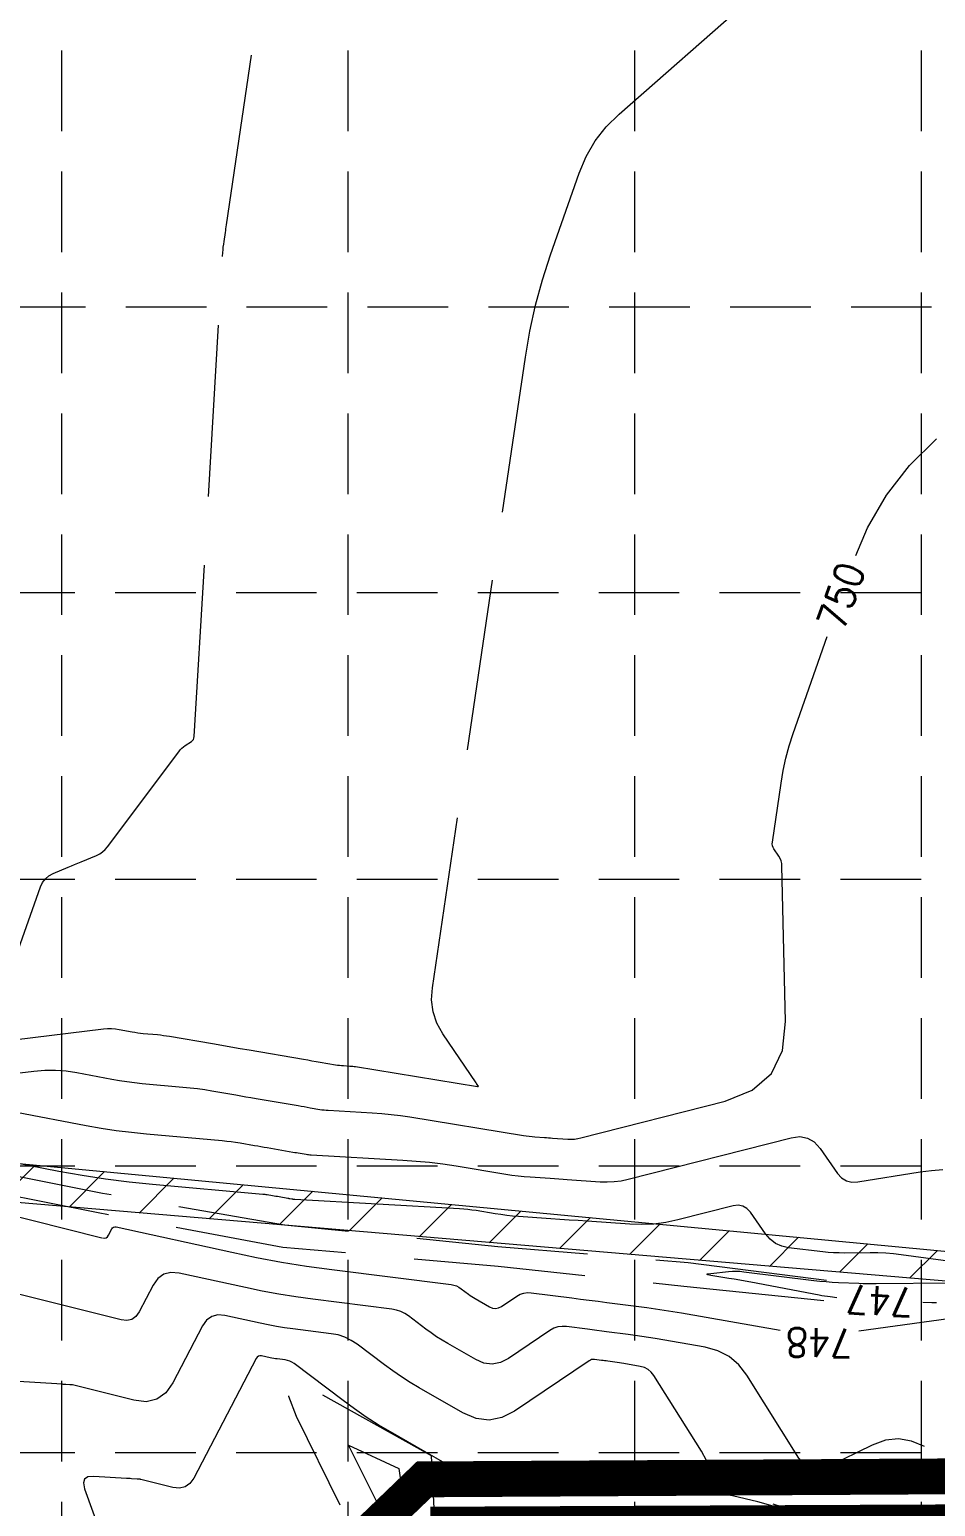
# Model space of a CAD drawing. Header units: feet. Extents: x 46644 to 49208, y 46045 to 47649.
# Drawn here: x 47281.3 to 47407.8, y 47319.3 to 47525.4 of the extents above; entities that cross this region are included whole.
import ezdxf
from ezdxf.enums import TextEntityAlignment as Align

# ---------------------------------------------------------------- set-up
doc = ezdxf.new("R2010")
doc.units = ezdxf.units.FT
doc.header["$MEASUREMENT"] = 0
doc.linetypes.add('DGN Style 3', pattern=[33.544038, 23.960027, -9.584011])
doc.linetypes.add('HIDDEN', pattern=[0.375, 0.25, -0.125])
for name, color, linetype, lineweight in [('EC', 35, 'Continuous', 0), ('Level 13', 1, 'Continuous', 0), ('LIMITS OF DISTURBANCE', 1, 'HIDDEN', 0), ('PC', 35, 'Continuous', 0), ('WATER', 5, 'Continuous', 0)]:
    doc.layers.add(name, color=color, linetype=linetype, lineweight=lineweight)
doc.layers.add('GRID', color=254, linetype='HIDDEN')
doc.layers.add('SILT FENCE', color=200, linetype='Continuous')
doc.styles.add('Style-STANDARD', font='STANDARD.shx')

msp = doc.modelspace()

# ---------------------------------------------------------------- hatches: boundary and pattern name
at = {"layer": 'WATER', "linetype": 'Continuous', "lineweight": 0}
h = msp.add_hatch(dxfattribs=at)
h.set_pattern_fill('ANSI31', color=5, scale=60, style=0)
h.paths.add_polyline_path([(47234.61, 47371.47), (47425.77, 47353.38), (47562.81, 47348.2), (47698.75, 47363.16), (47828.73, 47359.45), (47993.61, 47351.28), (48151.81, 47348.08), (48190.09, 47328.51), (48335.49, 47205.78), (48484.84, 47080.17), (48554.66, 46994.05), (48591.31, 46911.7), (48595.79, 46702.83), (48600.27, 46501.42), (48596.32, 46378.19), (48587.52, 46378.92), (48590.06, 46460.95), (48589.78, 46610.28), (48587.74, 46799.14), (48584.14, 46908.25), (48541.99, 46998.67), (48465.41, 47086.02), (48286.37, 47233.69), (48196.42, 47308.7), (48128.4, 47343.27), (47949.02, 47342.24), (47704.87, 47356.11), (47558.16, 47338.14), (47236.72, 47365.35)])

# ---------------------------------------------------------------- linework, layer by layer
at = {"layer": 'EC', "color": 35, "linetype": 'DGN Style 3', "lineweight": 0}
for p, q in [((47363.64, 47513.63), (47431.24, 47572.75)), ((47308.85, 47498.16), (47316.12, 47547.41)), ((47361.84, 47511.84), (47363.64, 47513.63)), ((47360.3, 47509.87), (47361.84, 47511.84)), ((47359.04, 47507.71), (47360.3, 47509.87)), ((47358.06, 47505.36), (47359.04, 47507.71)), ((47354.09, 47493.98), (47358.06, 47505.36)), ((47308.77, 47497.63), (47308.81, 47497.89)), ((47308.81, 47497.89), (47308.85, 47498.16)), ((47308.45, 47495.45), (47308.5, 47495.83)), ((47308.5, 47495.83), (47308.69, 47497.09)), ((47308.69, 47497.09), (47308.73, 47497.36)), ((47308.73, 47497.36), (47308.77, 47497.63)), ((47304.34, 47426.76), (47308.34, 47494.29)), ((47308.34, 47494.29), (47308.37, 47494.68)), ((47308.37, 47494.68), (47308.4, 47495.06)), ((47308.4, 47495.06), (47308.45, 47495.45)), ((47352.96, 47490.48), (47354.09, 47493.98)), ((47352, 47486.94), (47352.96, 47490.48)), ((47351.21, 47483.35), (47352, 47486.94)), ((47350.59, 47479.72), (47351.21, 47483.35)), ((47337.58, 47391.72), (47350.59, 47479.72)), ((47404.18, 47464.57), (47407.97, 47468.32)), ((47400.97, 47460.43), (47404.18, 47464.57)), ((47398.33, 47455.9), (47400.97, 47460.43)), ((47396.71, 47452.03), (47398.33, 47455.9)), ((47387.96, 47427.17), (47392.69, 47440.73)), ((47303.09, 47425.5), (47303.94, 47426.08)), ((47303.94, 47426.08), (47304.11, 47426.21)), ((47304.11, 47426.21), (47304.23, 47426.37)), ((47304.23, 47426.37), (47304.3, 47426.55)), ((47304.3, 47426.55), (47304.34, 47426.76)), ((47387.41, 47425.47), (47387.96, 47427.17)), ((47292.22, 47411.38), (47302.19, 47424.65)), ((47302.19, 47424.65), (47302.38, 47424.89)), ((47302.38, 47424.89), (47302.6, 47425.12)), ((47302.6, 47425.12), (47302.83, 47425.32)), ((47302.83, 47425.32), (47303.09, 47425.5)), ((47386.57, 47422.02), (47386.95, 47423.75)), ((47386.95, 47423.75), (47387.41, 47425.47)), ((47386.26, 47420.26), (47386.57, 47422.02)), ((47385.05, 47412.03), (47386.26, 47420.26)), ((47291.9, 47411), (47292.22, 47411.38)), ((47385.03, 47411.77), (47385.05, 47412.03)), ((47385.06, 47411.53), (47385.03, 47411.77)), ((47385.14, 47411.3), (47385.06, 47411.53)), ((47385.26, 47411.08), (47385.14, 47411.3)), ((47288.09, 47409.09), (47288.54, 47409.28)), ((47288.54, 47409.28), (47290.7, 47410.18)), ((47290.7, 47410.18), (47291.14, 47410.41)), ((47291.14, 47410.41), (47291.54, 47410.68)), ((47291.54, 47410.68), (47291.9, 47411)), ((47385.95, 47410.07), (47385.26, 47411.08)), ((47386.13, 47409.75), (47385.95, 47410.07)), ((47386.26, 47409.42), (47386.13, 47409.75)), ((47386.35, 47409.07), (47386.26, 47409.42)), ((47283.56, 47406.9), (47284.05, 47407.32)), ((47284.05, 47407.32), (47284.64, 47407.64)), ((47284.64, 47407.64), (47286.74, 47408.52)), ((47286.74, 47408.52), (47287.19, 47408.71)), ((47287.19, 47408.71), (47287.64, 47408.9)), ((47287.64, 47408.9), (47288.09, 47409.09)), ((47386.38, 47408.71), (47386.35, 47409.07)), ((47386.9, 47386.99), (47386.38, 47408.71)), ((47277.3, 47390), (47282.89, 47405.78)), ((47282.89, 47405.78), (47283.17, 47406.39)), ((47283.17, 47406.39), (47283.56, 47406.9)), ((47337.48, 47390.01), (47337.58, 47391.72)), ((47337.69, 47388.37), (47337.48, 47390.01)), ((47338.21, 47386.79), (47337.69, 47388.37)), ((47339.05, 47385.29), (47338.21, 47386.79)), ((47386.46, 47382.96), (47386.9, 47386.99)), ((47272.25, 47383.58), (47291.67, 47385.97)), ((47291.67, 47385.97), (47292.22, 47386.02)), ((47292.22, 47386.02), (47292.78, 47386.02)), ((47292.78, 47386.02), (47293.33, 47385.99)), ((47293.33, 47385.99), (47293.88, 47385.9)), ((47293.88, 47385.9), (47295.68, 47385.56)), ((47295.68, 47385.56), (47296.06, 47385.49)), ((47296.06, 47385.49), (47296.45, 47385.43)), ((47296.45, 47385.43), (47296.84, 47385.38)), ((47296.84, 47385.38), (47297.23, 47385.34)), ((47297.23, 47385.34), (47299.21, 47385.17)), ((47299.21, 47385.17), (47299.64, 47385.12)), ((47299.64, 47385.12), (47300.06, 47385.07)), ((47300.06, 47385.07), (47300.48, 47385.01)), ((47300.48, 47385.01), (47300.9, 47384.95)), ((47300.9, 47384.95), (47306.89, 47383.92)), ((47343.68, 47378.46), (47339.05, 47385.29)), ((47306.89, 47383.92), (47308.17, 47383.7)), ((47308.17, 47383.7), (47309.46, 47383.48)), ((47309.46, 47383.48), (47310.74, 47383.25)), ((47310.74, 47383.25), (47312.02, 47383.03)), ((47312.02, 47383.03), (47319.61, 47381.73)), ((47384.91, 47379.76), (47386.46, 47382.96)), ((47319.61, 47381.73), (47320.18, 47381.63)), ((47320.18, 47381.63), (47320.76, 47381.53)), ((47320.76, 47381.53), (47321.34, 47381.43)), ((47321.34, 47381.43), (47321.91, 47381.34)), ((47321.91, 47381.34), (47324.05, 47380.97)), ((47324.05, 47380.97), (47324.33, 47380.92)), ((47324.33, 47380.92), (47324.6, 47380.89)), ((47324.6, 47380.89), (47324.88, 47380.86)), ((47324.88, 47380.86), (47325.16, 47380.84)), ((47325.16, 47380.84), (47326.08, 47380.79)), ((47326.08, 47380.79), (47326.27, 47380.78)), ((47326.27, 47380.78), (47326.47, 47380.76)), ((47326.47, 47380.76), (47326.66, 47380.73)), ((47326.66, 47380.73), (47326.86, 47380.7)), ((47326.86, 47380.7), (47343.89, 47377.93)), ((47270.55, 47378.68), (47281.95, 47380.09)), ((47281.95, 47380.09), (47283.46, 47380.21)), ((47283.46, 47380.21), (47284.96, 47380.22)), ((47284.96, 47380.22), (47286.46, 47380.11)), ((47286.46, 47380.11), (47287.96, 47379.89)), ((47287.96, 47379.89), (47292.85, 47378.96)), ((47292.85, 47378.96), (47293.9, 47378.77)), ((47293.9, 47378.77), (47294.95, 47378.61)), ((47294.95, 47378.61), (47296.01, 47378.48)), ((47296.01, 47378.48), (47297.07, 47378.37)), ((47297.07, 47378.37), (47302.73, 47377.86)), ((47343.71, 47378.41), (47343.68, 47378.46)), ((47343.74, 47378.36), (47343.71, 47378.41)), ((47343.78, 47378.32), (47343.74, 47378.36)), ((47343.81, 47378.27), (47343.78, 47378.32)), ((47343.96, 47378.04), (47343.81, 47378.27)), ((47382.25, 47377.41), (47384.91, 47379.76)), ((47302.73, 47377.86), (47303.75, 47377.76)), ((47303.75, 47377.76), (47304.78, 47377.64)), ((47304.78, 47377.64), (47305.8, 47377.49)), ((47305.8, 47377.49), (47306.81, 47377.33)), ((47306.81, 47377.33), (47310.13, 47376.76)), ((47310.13, 47376.76), (47310.84, 47376.64)), ((47310.84, 47376.64), (47311.55, 47376.51)), ((47311.55, 47376.51), (47312.26, 47376.39)), ((47312.26, 47376.39), (47312.97, 47376.27)), ((47312.97, 47376.27), (47318.86, 47375.26)), ((47343.89, 47377.93), (47343.96, 47377.92)), ((47344, 47377.98), (47343.96, 47378.04)), ((47343.96, 47377.92), (47343.99, 47377.94)), ((47343.99, 47377.94), (47344, 47377.98)), ((47378.48, 47375.89), (47382.25, 47377.41)), ((47279.53, 47374.35), (47289.27, 47372.5)), ((47318.86, 47375.26), (47319.27, 47375.19)), ((47319.27, 47375.19), (47319.69, 47375.12)), ((47319.69, 47375.12), (47320.1, 47375.05)), ((47320.1, 47375.05), (47320.52, 47374.97)), ((47320.52, 47374.97), (47321.88, 47374.74)), ((47321.88, 47374.74), (47322.17, 47374.69)), ((47322.17, 47374.69), (47322.46, 47374.66)), ((47322.46, 47374.66), (47322.75, 47374.63)), ((47322.75, 47374.63), (47323.05, 47374.61)), ((47323.05, 47374.61), (47329.19, 47374.26)), ((47329.19, 47374.26), (47330.51, 47374.17)), ((47330.51, 47374.17), (47331.82, 47374.04)), ((47358.33, 47370.75), (47378.48, 47375.89)), ((47289.27, 47372.5), (47291.36, 47372.13)), ((47291.36, 47372.13), (47293.45, 47371.81)), ((47331.82, 47374.04), (47333.13, 47373.88)), ((47333.13, 47373.88), (47334.43, 47373.68)), ((47334.43, 47373.68), (47350.3, 47371.1)), ((47293.45, 47371.81), (47295.56, 47371.54)), ((47295.56, 47371.54), (47297.67, 47371.32)), ((47297.67, 47371.32), (47308.25, 47370.38)), ((47308.25, 47370.38), (47308.87, 47370.32)), ((47308.87, 47370.32), (47309.5, 47370.24)), ((47309.5, 47370.24), (47310.12, 47370.15)), ((47310.12, 47370.15), (47310.74, 47370.05)), ((47310.74, 47370.05), (47312.77, 47369.7)), ((47350.3, 47371.1), (47350.7, 47371.04)), ((47350.7, 47371.04), (47351.1, 47370.98)), ((47351.1, 47370.98), (47351.5, 47370.94)), ((47351.5, 47370.94), (47351.9, 47370.91)), ((47351.9, 47370.91), (47353.22, 47370.82)), ((47353.22, 47370.82), (47353.5, 47370.8)), ((47353.5, 47370.8), (47353.78, 47370.78)), ((47353.78, 47370.78), (47354.06, 47370.76)), ((47354.06, 47370.76), (47354.34, 47370.74)), ((47354.34, 47370.74), (47356.51, 47370.59)), ((47356.51, 47370.59), (47356.97, 47370.58)), ((47356.97, 47370.58), (47357.43, 47370.6)), ((47357.43, 47370.6), (47357.88, 47370.66)), ((47357.88, 47370.66), (47358.33, 47370.75)), ((47364.9, 47364.99), (47387.68, 47370.79)), ((47387.68, 47370.79), (47388.88, 47370.94)), ((47388.88, 47370.94), (47389.95, 47370.74)), ((47389.95, 47370.74), (47390.89, 47370.19)), ((47390.89, 47370.19), (47391.7, 47369.3)), ((47285.44, 47366.09), (47269.84, 47369.06)), ((47312.77, 47369.7), (47313.21, 47369.63)), ((47313.21, 47369.63), (47313.64, 47369.55)), ((47313.64, 47369.55), (47314.08, 47369.48)), ((47314.08, 47369.48), (47314.51, 47369.41)), ((47314.51, 47369.41), (47318.11, 47368.79)), ((47318.11, 47368.79), (47318.37, 47368.74)), ((47318.37, 47368.74), (47318.62, 47368.7)), ((47318.62, 47368.7), (47318.87, 47368.66)), ((47318.87, 47368.66), (47319.13, 47368.61)), ((47319.13, 47368.61), (47319.96, 47368.47)), ((47319.96, 47368.47), (47320.14, 47368.44)), ((47320.14, 47368.44), (47320.31, 47368.42)), ((47320.31, 47368.42), (47320.49, 47368.4)), ((47320.49, 47368.4), (47320.67, 47368.39)), ((47320.67, 47368.39), (47333.44, 47367.66)), ((47391.7, 47369.3), (47394.14, 47365.81)), ((47288.69, 47365.51), (47285.44, 47366.09)), ((47333.44, 47367.66), (47335.31, 47367.53)), ((47335.31, 47367.53), (47337.17, 47367.35)), ((47337.17, 47367.35), (47339.03, 47367.12)), ((47339.03, 47367.12), (47340.89, 47366.85)), ((47340.89, 47366.85), (47347.84, 47365.71)), ((47396.99, 47364.61), (47405.7, 47366.02)), ((47405.7, 47366.02), (47407.27, 47366.23)), ((47407.27, 47366.23), (47408.84, 47366.34)), ((47291.96, 47365.01), (47288.69, 47365.51)), ((47295.24, 47364.59), (47291.96, 47365.01)), ((47298.53, 47364.26), (47295.24, 47364.59)), ((47313.9, 47362.88), (47298.53, 47364.26)), ((47347.84, 47365.71), (47348.69, 47365.58)), ((47348.69, 47365.58), (47349.54, 47365.48)), ((47349.54, 47365.48), (47350.39, 47365.39)), ((47350.39, 47365.39), (47351.24, 47365.32)), ((47351.24, 47365.32), (47354.03, 47365.12)), ((47354.03, 47365.12), (47354.63, 47365.08)), ((47354.63, 47365.08), (47355.23, 47365.04)), ((47355.23, 47365.04), (47355.82, 47365)), ((47355.82, 47365), (47356.42, 47364.96)), ((47356.42, 47364.96), (47361.02, 47364.64)), ((47361.02, 47364.64), (47362, 47364.61)), ((47362, 47364.61), (47362.97, 47364.66)), ((47362.97, 47364.66), (47363.94, 47364.78)), ((47363.94, 47364.78), (47364.9, 47364.99)), ((47394.14, 47365.81), (47394.71, 47365.18)), ((47394.71, 47365.18), (47395.38, 47364.77)), ((47395.38, 47364.77), (47396.14, 47364.58)), ((47396.14, 47364.58), (47396.99, 47364.61)), ((47268.2, 47362.65), (47291.52, 47356.8)), ((47314.06, 47362.87), (47313.9, 47362.88)), ((47314.22, 47362.85), (47314.06, 47362.87)), ((47314.38, 47362.82), (47314.22, 47362.85)), ((47314.54, 47362.8), (47314.38, 47362.82)), ((47315.28, 47362.67), (47314.54, 47362.8)), ((47315.51, 47362.63), (47315.28, 47362.67)), ((47315.73, 47362.59), (47315.51, 47362.63)), ((47315.96, 47362.56), (47315.73, 47362.59)), ((47316.19, 47362.52), (47315.96, 47362.56)), ((47317.42, 47362.3), (47316.19, 47362.52)), ((47317.49, 47362.29), (47317.42, 47362.3)), ((47317.55, 47362.28), (47317.49, 47362.29)), ((47317.61, 47362.27), (47317.55, 47362.28)), ((47317.68, 47362.26), (47317.61, 47362.27)), ((47317.98, 47362.21), (47317.68, 47362.26)), ((47318.08, 47362.19), (47317.98, 47362.21)), ((47318.17, 47362.18), (47318.08, 47362.19)), ((47318.26, 47362.17), (47318.17, 47362.18)), ((47318.36, 47362.17), (47318.26, 47362.17)), ((47341.39, 47360.86), (47318.36, 47362.17)), ((47341.96, 47360.82), (47341.39, 47360.86)), ((47342.54, 47360.76), (47341.96, 47360.82)), ((47343.11, 47360.69), (47342.54, 47360.76)), ((47343.68, 47360.61), (47343.11, 47360.69)), ((47346.34, 47360.17), (47343.68, 47360.61)), ((47347.15, 47360.05), (47346.34, 47360.17)), ((47347.97, 47359.95), (47347.15, 47360.05)), ((47348.79, 47359.86), (47347.97, 47359.95)), ((47349.61, 47359.79), (47348.79, 47359.86)), ((47354.13, 47359.48), (47349.61, 47359.79)), ((47379.56, 47361.28), (47371.85, 47359.31)), ((47380.28, 47361.37), (47379.56, 47361.28)), ((47380.93, 47361.25), (47380.28, 47361.37)), ((47381.5, 47360.92), (47380.93, 47361.25)), ((47382, 47360.38), (47381.5, 47360.92)), ((47384.11, 47357.36), (47382, 47360.38)), ((47292.38, 47357.19), (47292.83, 47358.06)), ((47292.83, 47358.06), (47292.95, 47358.22)), ((47292.95, 47358.22), (47293.08, 47358.32)), ((47293.08, 47358.32), (47293.25, 47358.36)), ((47293.25, 47358.36), (47293.44, 47358.34)), ((47293.44, 47358.34), (47309.59, 47354.8)), ((47355.4, 47359.39), (47354.13, 47359.48)), ((47356.67, 47359.3), (47355.4, 47359.39)), ((47357.94, 47359.21), (47356.67, 47359.3)), ((47359.21, 47359.12), (47357.94, 47359.21)), ((47365.14, 47358.71), (47359.21, 47359.12)), ((47366.84, 47358.66), (47365.14, 47358.71)), ((47368.52, 47358.74), (47366.84, 47358.66)), ((47370.19, 47358.96), (47368.52, 47358.74)), ((47371.85, 47359.31), (47370.19, 47358.96)), ((47291.52, 47356.8), (47291.79, 47356.77)), ((47291.79, 47356.77), (47292.03, 47356.83)), ((47292.03, 47356.83), (47292.22, 47356.97)), ((47292.22, 47356.97), (47292.38, 47357.19)), ((47384.75, 47356.61), (47384.11, 47357.36)), ((47385.5, 47356.04), (47384.75, 47356.61)), ((47386.36, 47355.64), (47385.5, 47356.04)), ((47387.32, 47355.43), (47386.36, 47355.64)), ((47309.59, 47354.8), (47313.05, 47354.08)), ((47313.05, 47354.08), (47316.53, 47353.43)), ((47392.08, 47354.86), (47387.32, 47355.43)), ((47392.84, 47354.78), (47392.08, 47354.86)), ((47393.6, 47354.73), (47392.84, 47354.78)), ((47394.36, 47354.7), (47393.6, 47354.73)), ((47395.12, 47354.69), (47394.36, 47354.7)), ((47398.69, 47354.72), (47395.12, 47354.69)), ((47399.78, 47354.71), (47398.69, 47354.72)), ((47400.87, 47354.66), (47399.78, 47354.71)), ((47401.96, 47354.58), (47400.87, 47354.66)), ((47403.04, 47354.45), (47401.96, 47354.58)), ((47414.43, 47352.92), (47403.04, 47354.45)), ((47300.09, 47351.74), (47299.26, 47351.14)), ((47301.09, 47351.99), (47300.09, 47351.74)), ((47302.25, 47351.9), (47301.09, 47351.99)), ((47311.49, 47349.86), (47302.25, 47351.9)), ((47316.53, 47353.43), (47320.03, 47352.87)), ((47320.03, 47352.87), (47323.54, 47352.39)), ((47323.54, 47352.39), (47340.19, 47350.3)), ((47375.91, 47351.73), (47376.05, 47351.8)), ((47376.04, 47351.66), (47375.91, 47351.73)), ((47376.45, 47351.57), (47376.04, 47351.66)), ((47376.05, 47351.8), (47376.45, 47351.86)), ((47376.45, 47351.86), (47378.94, 47352.12)), ((47378.95, 47351.16), (47376.45, 47351.57)), ((47378.94, 47352.12), (47379.47, 47352.16)), ((47379.47, 47352.16), (47380, 47352.17)), ((47380, 47352.17), (47380.53, 47352.15)), ((47380.53, 47352.15), (47381.06, 47352.09)), ((47381.06, 47352.09), (47390.83, 47350.88)), ((47294.12, 47345.37), (47277.76, 47349.46)), ((47298.59, 47350.19), (47296.67, 47346.51)), ((47299.26, 47351.14), (47298.59, 47350.19)), ((47313.82, 47349.38), (47311.49, 47349.86)), ((47316.17, 47348.95), (47313.82, 47349.38)), ((47340.19, 47350.3), (47340.57, 47350.22)), ((47340.57, 47350.22), (47340.93, 47350.1)), ((47340.93, 47350.1), (47341.28, 47349.94)), ((47341.28, 47349.94), (47341.6, 47349.72)), ((47341.6, 47349.72), (47342.63, 47348.94)), ((47379.72, 47351.03), (47378.95, 47351.16)), ((47380.49, 47350.89), (47379.72, 47351.03)), ((47381.26, 47350.76), (47380.49, 47350.89)), ((47382.02, 47350.61), (47381.26, 47350.76)), ((47391.56, 47348.8), (47382.02, 47350.61)), ((47390.83, 47350.88), (47391.69, 47350.78)), ((47391.69, 47350.78), (47392.55, 47350.7)), ((47392.55, 47350.7), (47393.41, 47350.64)), ((47393.41, 47350.64), (47394.28, 47350.59)), ((47394.28, 47350.59), (47397.1, 47350.47)), ((47397.1, 47350.47), (47397.71, 47350.45)), ((47397.71, 47350.45), (47398.31, 47350.44)), ((47398.31, 47350.44), (47398.92, 47350.43)), ((47398.92, 47350.43), (47399.52, 47350.43)), ((47399.52, 47350.43), (47409.93, 47350.52)), ((47318.52, 47348.57), (47316.17, 47348.95)), ((47320.88, 47348.25), (47318.52, 47348.57)), ((47331.93, 47346.86), (47320.88, 47348.25)), ((47342.63, 47348.94), (47342.86, 47348.78)), ((47342.86, 47348.78), (47343.08, 47348.63)), ((47343.08, 47348.63), (47343.32, 47348.48)), ((47343.32, 47348.48), (47343.55, 47348.34)), ((47343.55, 47348.34), (47345.56, 47347.18)), ((47347.24, 47347.24), (47349.37, 47348.69)), ((47349.37, 47348.69), (47349.84, 47348.95)), ((47349.84, 47348.95), (47350.34, 47349.11)), ((47350.34, 47349.11), (47350.85, 47349.19)), ((47350.85, 47349.19), (47351.39, 47349.16)), ((47351.39, 47349.16), (47357.06, 47348.43)), ((47357.06, 47348.43), (47358.28, 47348.27)), ((47358.28, 47348.27), (47359.49, 47348.12)), ((47359.49, 47348.12), (47360.71, 47347.96)), ((47360.71, 47347.96), (47361.92, 47347.8)), ((47361.92, 47347.8), (47367.54, 47347.08)), ((47391.95, 47348.74), (47391.56, 47348.8)), ((47392.34, 47348.67), (47391.95, 47348.74)), ((47392.73, 47348.62), (47392.34, 47348.67)), ((47393.11, 47348.57), (47392.73, 47348.62)), ((47394.07, 47348.46), (47393.11, 47348.57)), ((47407.33, 47347.75), (47406.05, 47347.8)), ((47407.95, 47347.74), (47407.33, 47347.75)), ((47294.93, 47345.28), (47294.12, 47345.37)), ((47295.62, 47345.44), (47294.93, 47345.28)), ((47296.2, 47345.85), (47295.62, 47345.44)), ((47296.67, 47346.51), (47296.2, 47345.85)), ((47306.07, 47345.34), (47305.5, 47344.53)), ((47306.78, 47345.85), (47306.07, 47345.34)), ((47307.62, 47346.07), (47306.78, 47345.85)), ((47308.61, 47345.98), (47307.62, 47346.07)), ((47313.53, 47344.9), (47308.61, 47345.98)), ((47332.56, 47346.74), (47331.93, 47346.86)), ((47333.16, 47346.54), (47332.56, 47346.74)), ((47333.72, 47346.26), (47333.16, 47346.54)), ((47334.25, 47345.91), (47333.72, 47346.26)), ((47336.67, 47344.09), (47334.25, 47345.91)), ((47345.56, 47347.18), (47345.98, 47347)), ((47345.98, 47347), (47346.41, 47346.95)), ((47346.41, 47346.95), (47346.82, 47347.03)), ((47346.82, 47347.03), (47347.24, 47347.24)), ((47367.54, 47347.08), (47368.74, 47346.92)), ((47368.74, 47346.92), (47369.94, 47346.74)), ((47369.94, 47346.74), (47371.14, 47346.55)), ((47371.14, 47346.55), (47372.34, 47346.35)), ((47372.34, 47346.35), (47386.13, 47343.95)), ((47397.13, 47343.82), (47412.52, 47345.95)), ((47305.5, 47344.53), (47301.35, 47336.59)), ((47314.66, 47344.67), (47313.53, 47344.9)), ((47315.8, 47344.46), (47314.66, 47344.67)), ((47316.94, 47344.27), (47315.8, 47344.46)), ((47318.08, 47344.12), (47316.94, 47344.27)), ((47323.44, 47343.44), (47318.08, 47344.12)), ((47324.43, 47343.26), (47323.44, 47343.44)), ((47325.37, 47342.95), (47324.43, 47343.26)), ((47337.42, 47343.55), (47336.67, 47344.09)), ((47338.18, 47343.02), (47337.42, 47343.55)), ((47354, 47343.89), (47348.22, 47339.99)), ((47354.54, 47344.19), (47354, 47343.89)), ((47355.1, 47344.38), (47354.54, 47344.19)), ((47355.69, 47344.46), (47355.1, 47344.38)), ((47356.31, 47344.44), (47355.69, 47344.46)), ((47359.24, 47344.06), (47356.31, 47344.44)), ((47359.9, 47343.97), (47359.24, 47344.06)), ((47360.56, 47343.89), (47359.9, 47343.97)), ((47361.22, 47343.8), (47360.56, 47343.89)), ((47361.87, 47343.72), (47361.22, 47343.8)), ((47364.94, 47343.32), (47361.87, 47343.72)), ((47365.88, 47343.2), (47364.94, 47343.32)), ((47366.82, 47343.06), (47365.88, 47343.2)), ((47326.26, 47342.51), (47325.37, 47342.95)), ((47327.09, 47341.96), (47326.26, 47342.51)), ((47330.9, 47339.09), (47327.09, 47341.96)), ((47338.96, 47342.53), (47338.18, 47343.02)), ((47339.75, 47342.05), (47338.96, 47342.53)), ((47343.63, 47339.82), (47339.75, 47342.05)), ((47367.75, 47342.91), (47366.82, 47343.06)), ((47368.68, 47342.76), (47367.75, 47342.91)), ((47375.65, 47341.54), (47368.68, 47342.76)), ((47377.43, 47341.05), (47375.65, 47341.54)), ((47312.99, 47339.98), (47304.27, 47323.28)), ((47313.13, 47340.18), (47312.99, 47339.98)), ((47313.31, 47340.31), (47313.13, 47340.18)), ((47313.51, 47340.36), (47313.31, 47340.31)), ((47313.75, 47340.34), (47313.51, 47340.36)), ((47314.96, 47340.08), (47313.75, 47340.34)), ((47315.19, 47340.03), (47314.96, 47340.08)), ((47315.43, 47339.98), (47315.19, 47340.03)), ((47315.67, 47339.94), (47315.43, 47339.98)), ((47315.91, 47339.91), (47315.67, 47339.94)), ((47317.03, 47339.77), (47315.91, 47339.91)), ((47317.36, 47339.71), (47317.03, 47339.77)), ((47317.68, 47339.6), (47317.36, 47339.71)), ((47317.98, 47339.46), (47317.68, 47339.6)), ((47318.27, 47339.27), (47317.98, 47339.46)), ((47325.12, 47334.1), (47318.27, 47339.27)), ((47332.07, 47338.24), (47330.9, 47339.09)), ((47344.79, 47339.32), (47343.63, 47339.82)), ((47345.95, 47339.19), (47344.79, 47339.32)), ((47347.09, 47339.41), (47345.95, 47339.19)), ((47348.22, 47339.99), (47347.09, 47339.41)), ((47359.46, 47339.66), (47349.07, 47332.64)), ((47359.64, 47339.76), (47359.46, 47339.66)), ((47359.82, 47339.82), (47359.64, 47339.76)), ((47360.02, 47339.85), (47359.82, 47339.82)), ((47360.22, 47339.84), (47360.02, 47339.85)), ((47361.19, 47339.71), (47360.22, 47339.84)), ((47361.41, 47339.69), (47361.19, 47339.71)), ((47361.62, 47339.66), (47361.41, 47339.69)), ((47361.84, 47339.63), (47361.62, 47339.66)), ((47362.06, 47339.6), (47361.84, 47339.63)), ((47363.07, 47339.47), (47362.06, 47339.6)), ((47363.38, 47339.43), (47363.07, 47339.47)), ((47363.69, 47339.39), (47363.38, 47339.43)), ((47364, 47339.34), (47363.69, 47339.39)), ((47364.3, 47339.28), (47364, 47339.34)), ((47366.6, 47338.88), (47364.3, 47339.28)), ((47379, 47340.24), (47377.43, 47341.05)), ((47380.35, 47339.1), (47379, 47340.24)), ((47381.48, 47337.63), (47380.35, 47339.1)), ((47333.27, 47337.42), (47332.07, 47338.24)), ((47334.5, 47336.63), (47333.27, 47337.42)), ((47367.19, 47338.72), (47366.6, 47338.88)), ((47367.71, 47338.45), (47367.19, 47338.72)), ((47368.15, 47338.08), (47367.71, 47338.45)), ((47368.52, 47337.6), (47368.15, 47338.08)), ((47375.16, 47327.06), (47368.52, 47337.6)), ((47388.76, 47326.09), (47381.48, 47337.63)), ((47285.95, 47336.38), (47279.02, 47336.81)), ((47286.06, 47336.37), (47285.95, 47336.38)), ((47286.18, 47336.37), (47286.06, 47336.37)), ((47286.3, 47336.36), (47286.18, 47336.37)), ((47286.42, 47336.35), (47286.3, 47336.36)), ((47286.97, 47336.32), (47286.42, 47336.35)), ((47286.99, 47336.32), (47286.97, 47336.32)), ((47287.02, 47336.31), (47286.99, 47336.32)), ((47287.04, 47336.31), (47287.02, 47336.31)), ((47287.07, 47336.31), (47287.04, 47336.31)), ((47287.19, 47336.3), (47287.07, 47336.31)), ((47287.22, 47336.3), (47287.19, 47336.3)), ((47287.26, 47336.3), (47287.22, 47336.3)), ((47287.29, 47336.29), (47287.26, 47336.3)), ((47287.33, 47336.28), (47287.29, 47336.29)), ((47295.89, 47334.14), (47287.33, 47336.28)), ((47300.35, 47335.17), (47299.1, 47334.29)), ((47301.35, 47336.59), (47300.35, 47335.17)), ((47335.75, 47335.89), (47334.5, 47336.63)), ((47341.84, 47332.38), (47335.75, 47335.89)), ((47297.62, 47333.94), (47295.89, 47334.14)), ((47299.1, 47334.29), (47297.62, 47333.94)), ((47326.72, 47332.93), (47325.12, 47334.1)), ((47328.36, 47331.81), (47326.72, 47332.93)), ((47330.03, 47330.74), (47328.36, 47331.81)), ((47343.68, 47331.6), (47341.84, 47332.38)), ((47345.49, 47331.38), (47343.68, 47331.6)), ((47347.29, 47331.72), (47345.49, 47331.38)), ((47349.07, 47332.64), (47347.29, 47331.72)), ((47331.74, 47329.72), (47330.03, 47330.74)), ((47344.14, 47322.58), (47331.74, 47329.72)), ((47402.65, 47328.75), (47400.82, 47328.56)), ((47404.48, 47328.46), (47402.65, 47328.75)), ((47375.86, 47325.72), (47375.16, 47327.06)), ((47398.97, 47327.89), (47392.9, 47324.91)), ((47400.82, 47328.56), (47398.97, 47327.89)), ((47406.29, 47327.69), (47404.48, 47328.46)), ((47376.28, 47324.32), (47375.86, 47325.72)), ((47389.6, 47325.1), (47388.76, 47326.09)), ((47390.57, 47324.57), (47389.6, 47325.1)), ((47392.9, 47324.91), (47391.67, 47324.51)), ((47289.02, 47323.16), (47288.86, 47322.61)), ((47288.86, 47322.61), (47289.03, 47321.81)), ((47289.5, 47323.47), (47289.02, 47323.16)), ((47290.32, 47323.53), (47289.5, 47323.47)), ((47294.88, 47323.24), (47290.32, 47323.53)), ((47295.05, 47323.23), (47294.88, 47323.24)), ((47295.22, 47323.22), (47295.05, 47323.23)), ((47295.4, 47323.21), (47295.22, 47323.22)), ((47295.57, 47323.2), (47295.4, 47323.21)), ((47296.37, 47323.15), (47295.57, 47323.2)), ((47296.41, 47323.15), (47296.37, 47323.15)), ((47296.44, 47323.15), (47296.41, 47323.15)), ((47296.48, 47323.14), (47296.44, 47323.15)), ((47296.52, 47323.14), (47296.48, 47323.14)), ((47296.69, 47323.13), (47296.52, 47323.14)), ((47296.74, 47323.13), (47296.69, 47323.13)), ((47296.79, 47323.12), (47296.74, 47323.13)), ((47296.84, 47323.11), (47296.79, 47323.12)), ((47296.89, 47323.1), (47296.84, 47323.11)), ((47301.37, 47321.98), (47296.89, 47323.1)), ((47304.27, 47323.28), (47303.74, 47322.53)), ((47344.61, 47322.38), (47344.14, 47322.58)), ((47346.01, 47322.65), (47345.55, 47322.41)), ((47348.14, 47324.09), (47346.01, 47322.65)), ((47348.71, 47324.37), (47348.14, 47324.09)), ((47349.11, 47324.35), (47348.71, 47324.37)), ((47349.35, 47324.03), (47349.11, 47324.35)), ((47349.42, 47323.39), (47349.35, 47324.03)), ((47376.44, 47322.87), (47376.28, 47324.32)), ((47376.33, 47321.36), (47376.44, 47322.87)), ((47391.67, 47324.51), (47390.57, 47324.57)), ((47289.03, 47321.81), (47291.18, 47315.9)), ((47302.29, 47321.87), (47301.37, 47321.98)), ((47303.08, 47322.06), (47302.29, 47321.87)), ((47303.74, 47322.53), (47303.08, 47322.06)), ((47345.08, 47322.32), (47344.61, 47322.38)), ((47345.55, 47322.41), (47345.08, 47322.32))]:
    msp.add_line(p, q, dxfattribs=at)
at = {"layer": 'GRID', "color": 252, "linetype": 'HIDDEN', "lineweight": 0, "ltscale": 45}
for p, q in [((47285.8, 47606.85), (47285.8, 46206.68)), ((47325.8, 47606.85), (47325.8, 46206.68)), ((47365.8, 47606.85), (47365.8, 46206.68)), ((47405.8, 47606.85), (47405.8, 46206.68)), ((46687.28, 47486.72), (49167.28, 47486.72)), ((46685.8, 47446.85), (49165.8, 47446.85)), ((46685.8, 47406.85), (49165.8, 47406.85)), ((46685.8, 47366.85), (49165.8, 47366.85)), ((46685.8, 47326.85), (49165.8, 47326.85))]:
    msp.add_line(p, q, dxfattribs=at)
at = {"layer": 'Level 13', "color": 7, "linetype": 'DGN Style 3', "lineweight": 0, "flags": 128}
for points in [[(47392.59, 47350.86), (47373.29, 47353.32), (47346.73, 47355.58), (47316.93, 47358.59), (47291.53, 47363), (47267.49, 47367.81), (47252.8, 47370.72), (47234.86, 47373.86)], [(47392.23, 47348.03), (47372.7, 47350.01), (47346.75, 47352.81), (47316.69, 47355.48), (47290.94, 47360.29), (47266.39, 47365.14), (47251.78, 47368.01), (47237.68, 47364.34)]]:
    msp.add_lwpolyline(points, dxfattribs=at)
at = {"layer": 'LIMITS OF DISTURBANCE', "color": 1, "linetype": 'HIDDEN', "lineweight": 0, "ltscale": 100, "const_width": 5}
msp.add_lwpolyline([(47882.94, 47325.91), (47684.6, 47325.11), (47336.43, 47323.11), (47321.52, 47308.78), (47319.07, 47290.01), (47302.26, 47079.06), (47251.96, 46554.52)], dxfattribs=at)
at = {"layer": 'PC', "color": 35, "linetype": 'Continuous', "lineweight": 0, "flags": 128}
for points in [[(47317.49, 47334.76), (47317.48, 47334.72), (47318.55, 47331.95), (47324.68, 47319.54)], [(47337.44, 47326.41), (47322.28, 47334.85)], [(47324.68, 47204.53), (47333.38, 47298.06), (47331.87, 47315.86), (47325.86, 47327.9), (47332.88, 47324.64), (47334.64, 47312.8)], [(47385.07, 47302.15), (47384.37, 47302.19), (47338.31, 47310.17), (47338.24, 47311.48), (47338.17, 47312.8), (47338.1, 47314.12), (47338.03, 47315.43), (47337.44, 47326.41)], [(47385.17, 47319.37), (47383.02, 47319.97), (47379.5, 47320.8), (47375.94, 47321.36), (47372.36, 47321.64), (47368.74, 47321.63), (47349.26, 47320.87)], [(47391.86, 47317.5), (47391.6, 47317.59), (47386.34, 47319.3), (47385.17, 47319.64)]]:
    msp.add_lwpolyline(points, dxfattribs=at)
at = {"layer": 'SILT FENCE', "linetype": 'Continuous', "lineweight": 0, "const_width": 6}
msp.add_lwpolyline([(47891.51, 47318.75), (47337.3, 47316.29)], dxfattribs=at)
at = {"layer": 'WATER', "color": 5, "linetype": 'Continuous', "lineweight": 0}
msp.add_lwpolyline([(47949.02, 47342.24), (47704.87, 47356.11), (47558.16, 47338.14), (47236.72, 47365.35), (47234.61, 47371.47), (47425.77, 47353.38), (47562.81, 47348.2), (47698.75, 47363.16), (47828.73, 47359.45)], dxfattribs=at)

# ---------------------------------------------------------------- texts
at = {"layer": 'EC', "color": 35, "linetype": 'DGN Style 3', "lineweight": 0, "style": 'Style-STANDARD'}
for s, rotation, p in [('750', 70.4411, (47394.66, 47446.39)), ('747', 176.8609, (47400.05, 47348.06)), ('748', 179.2992, (47391.6, 47342.18))]:
    msp.add_text(s, height=4, rotation=rotation, dxfattribs=at).set_placement(p, align=Align.MIDDLE_CENTER)

doc.saveas('drawing.dxf')
